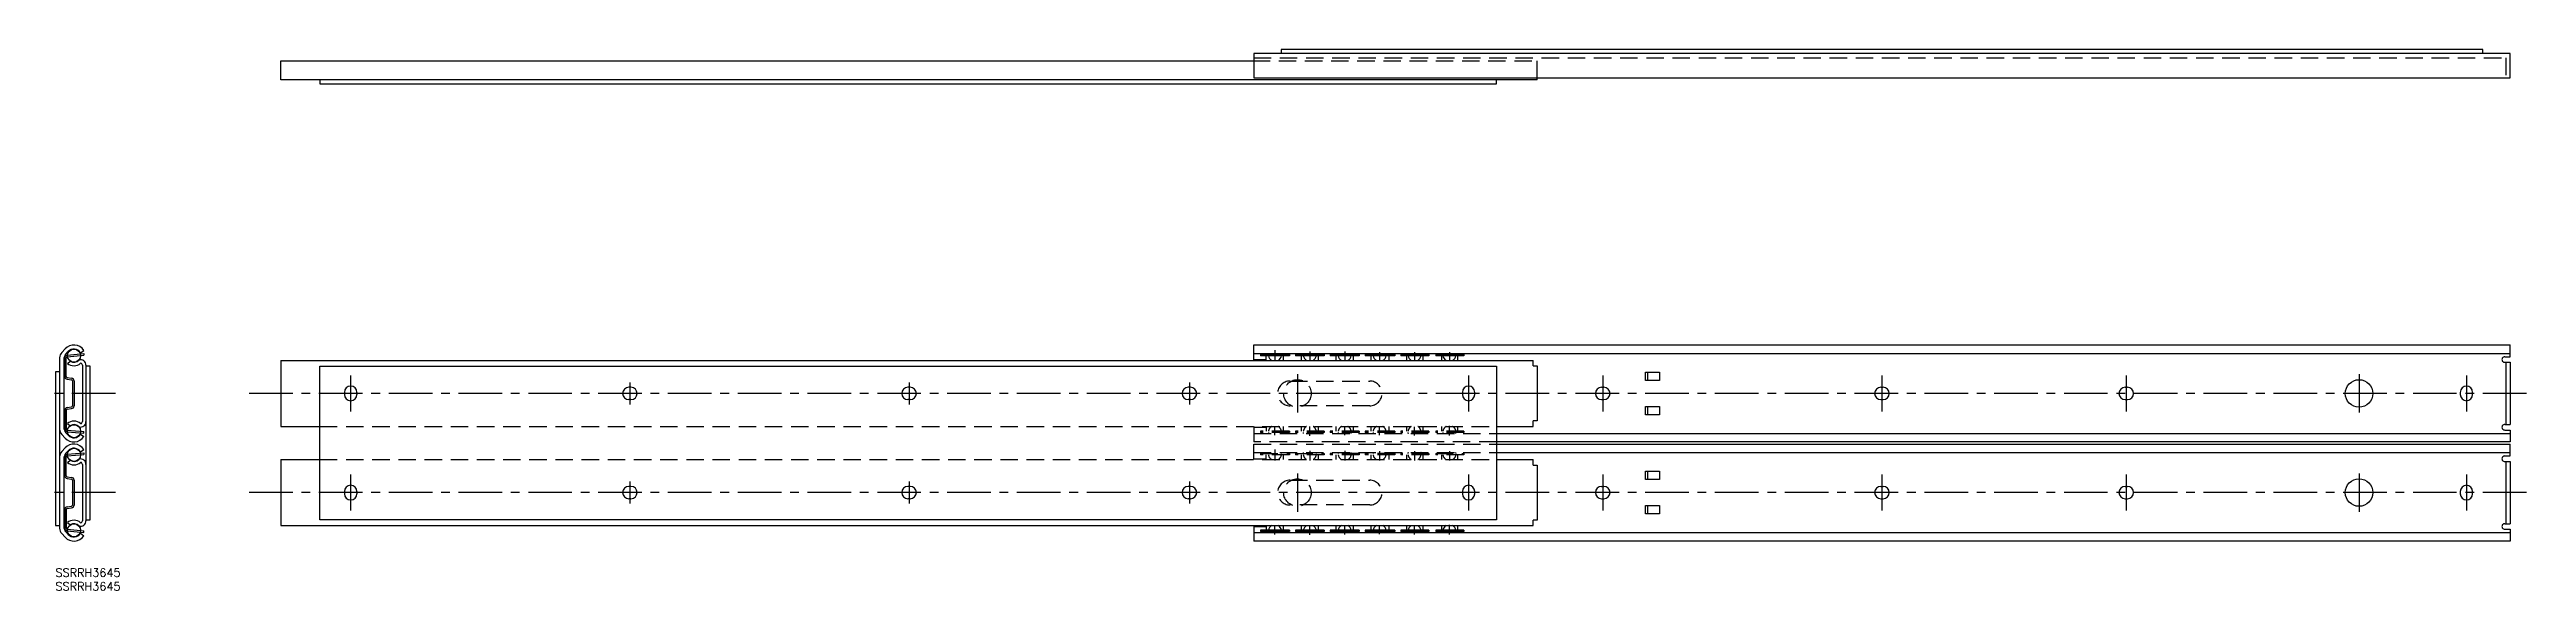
# Model space of a CAD drawing. Extents: x -2 to 899, y -8 to 189.
import ezdxf

# ---------------------------------------------------------------- set-up
doc = ezdxf.new("R2010")
doc.units = 0
doc.header["$LTSCALE"] = 0.5
doc.linetypes.add('CENTER', pattern=[50.8, 31.75, -6.35, 6.35, -6.35])
doc.linetypes.add('DASHED', pattern=[19.05, 12.7, -6.35])
for name, color, linetype in [('MSM_CENTER', 1, 'CENTER'), ('MSM_CONTINUOUS', 7, 'CONTINUOUS'), ('MSM_DASHED', 4, 'DASHED'), ('MSM_PART_NUMBER', 7, 'CONTINUOUS')]:
    doc.layers.add(name, color=color, linetype=linetype)
doc.styles.get("Standard").update_dxf_attribs({"font": 'txt.shx', "height": 3, "bigfont": 'bigfont.shx'})

# ---------------------------------------------------------------- blocks, each defined once
blk = doc.blocks.new('*U11')
at = {"layer": 'MSM_PART_NUMBER'}
blk.add_text('SSRRH3645', height=3, dxfattribs=at).set_placement((0, -3))
blk = doc.blocks.new('*U12')
at = {"layer": 'MSM_PART_NUMBER'}
blk.add_text('SSRRH3645', height=3, dxfattribs=at).set_placement((0, -8))

msp = doc.modelspace()

# ---------------------------------------------------------------- linework, layer by layer
at = {"layer": 'MSM_CENTER'}
for p, q in [((443.71, 79.45), (443.71, 75.49)), ((456.41, 78.98), (456.41, 75.49)), ((469.11, 78.98), (469.11, 75.49)), ((481.81, 78.82), (481.81, 75.49)), ((494.51, 78.82), (494.51, 75.49)), ((507.21, 78.82), (507.21, 75.49)), ((21.82, 63.75), (-2.18, 63.75)), ((899.12, 63.75), (69.85, 63.75)), ((107.39, 70.31), (107.39, 57.19)), ((208.99, 67.75), (208.99, 59.75)), ((310.59, 67.75), (310.59, 59.75)), ((412.59, 67.75), (412.59, 59.75)), ((451.89, 70.75), (451.89, 56.75)), ((514.19, 70.31), (514.19, 57.19)), ((562.99, 70.31), (562.99, 57.19)), ((664.59, 70.31), (664.59, 57.19)), ((753.49, 70.31), (753.49, 57.19)), ((838.19, 70.75), (838.19, 56.75)), ((877.29, 70.31), (877.29, 57.19)), ((443.71, 48.5), (443.71, 51.66)), ((456.41, 48.34), (456.41, 51.71)), ((469.11, 48.5), (469.11, 51.71)), ((481.81, 48.58), (481.81, 51.66)), ((494.51, 48.42), (494.51, 51.65)), ((507.21, 48.42), (507.21, 51.99)), ((443.71, 43.36), (443.71, 39.39)), ((456.41, 42.89), (456.41, 39.39)), ((469.11, 42.89), (469.11, 39.39)), ((481.81, 42.73), (481.81, 39.39)), ((494.51, 42.73), (494.51, 39.39)), ((507.21, 42.73), (507.21, 39.39)), ((21.82, 27.65), (-2.18, 27.65)), ((899.12, 27.65), (69.85, 27.65)), ((107.39, 34.21), (107.39, 21.09)), ((208.99, 31.65), (208.99, 23.65)), ((310.59, 31.65), (310.59, 23.65)), ((412.59, 31.65), (412.59, 23.65)), ((451.89, 34.65), (451.89, 20.65)), ((514.19, 34.21), (514.19, 21.09)), ((562.99, 34.21), (562.99, 21.09)), ((664.59, 34.21), (664.59, 21.09)), ((753.49, 34.21), (753.49, 21.09)), ((838.19, 34.65), (838.19, 20.65)), ((877.29, 34.21), (877.29, 21.09)), ((443.71, 12.4), (443.71, 15.56)), ((456.41, 12.25), (456.41, 15.62)), ((469.11, 12.4), (469.11, 15.62)), ((481.81, 12.48), (481.81, 15.56)), ((494.51, 12.33), (494.51, 15.56)), ((507.21, 12.33), (507.21, 15.89))]:
    msp.add_line(p, q, dxfattribs=at)
at = {"layer": 'MSM_CONTINUOUS'}
for p, q in [((81.99, 177.93), (81.99, 184.8)), ((81.99, 184.8), (435.59, 184.8)), ((893.19, 187.48), (435.99, 187.48)), ((435.99, 187.48), (435.99, 178.72)), ((883.19, 188.98), (445.99, 188.98)), ((445.99, 188.98), (445.99, 187.48)), ((883.19, 187.48), (883.19, 188.98)), ((893.19, 178.72), (893.19, 187.48)), ((539.19, 177.93), (81.99, 177.93)), ((96.19, 177.93), (96.19, 176.43)), ((96.19, 176.43), (524.34, 176.43)), ((435.99, 178.72), (893.19, 178.72)), ((524.34, 176.43), (524.34, 177.93)), ((539.19, 177.93), (539.19, 178.72)), ((435.99, 81.4), (893.19, 81.4)), ((435.99, 75.75), (435.99, 81.4)), ((893.19, 77.08), (893.19, 81.4)), ((1.5, 76.75), (1.5, 14.65)), ((2.24, 78.65), (3.51, 80.02)), ((3.02, 76.15), (3.02, 51.34)), ((3.33, 69.89), (3.33, 76.68)), ((3.77, 78.05), (4.63, 78.98)), ((3.93, 69.89), (3.93, 76.68)), ((4.24, 77.68), (10.27, 78.24)), ((4.29, 77.08), (10.33, 77.65)), ((4.34, 74.7), (5.31, 75.55)), ((9.06, 78.55), (10.3, 79.44)), ((9.78, 73.99), (9.78, 53.5)), ((10.33, 78.25), (10.33, 77.65)), ((11.05, 73.99), (11.05, 17.7)), ((12.55, 73.7), (11.05, 73.7)), ((12.55, 17.7), (12.55, 73.7)), ((81.99, 75.75), (537.64, 75.75)), ((81.99, 75.75), (81.99, 51.75)), ((96.19, 17.7), (96.19, 73.7)), ((96.19, 73.7), (524.34, 73.7)), ((435.99, 78.33), (893.19, 78.33)), ((435.99, 76.08), (440.49, 76.08)), ((438.46, 77.97), (448.96, 77.97)), ((438.46, 77.97), (438.46, 77.47)), ((448.96, 77.47), (438.46, 77.47)), ((440.49, 75.75), (440.49, 77.47)), ((446.88, 75.75), (446.88, 77.47)), ((448.96, 77.97), (448.96, 77.47)), ((451.16, 77.97), (461.66, 77.97)), ((451.16, 77.97), (451.16, 77.47)), ((461.66, 77.47), (451.16, 77.47)), ((453.23, 77.47), (453.23, 75.75)), ((459.58, 75.75), (459.58, 77.47)), ((461.66, 77.97), (461.66, 77.47)), ((474.36, 77.97), (463.86, 77.97)), ((463.86, 77.97), (463.86, 77.47)), ((474.36, 77.47), (463.86, 77.47)), ((465.93, 77.47), (465.93, 75.75)), ((472.28, 75.75), (472.28, 77.47)), ((474.36, 77.97), (474.36, 77.47)), ((487.34, 77.97), (476.56, 77.97)), ((476.56, 77.97), (476.56, 77.47)), ((487.34, 77.47), (476.56, 77.47)), ((478.63, 77.47), (478.63, 75.75)), ((485.26, 75.75), (485.26, 77.47)), ((487.34, 77.97), (487.34, 77.47)), ((489.54, 77.97), (499.76, 77.97)), ((489.54, 77.97), (489.54, 77.47)), ((499.76, 77.47), (489.54, 77.47)), ((491.61, 77.47), (491.61, 75.75)), ((497.68, 75.75), (497.68, 77.47)), ((499.76, 77.97), (499.76, 77.47)), ((502.24, 77.97), (512.46, 77.97)), ((502.24, 77.97), (502.24, 77.47)), ((512.46, 77.47), (502.24, 77.47)), ((504.31, 77.47), (504.31, 75.75)), ((510.1, 77.47), (510.1, 75.75)), ((512.46, 77.97), (512.46, 77.47)), ((524.34, 73.7), (524.34, 17.7)), ((537.64, 73.78), (537.64, 75.75)), ((537.64, 73.78), (539.19, 73.78)), ((539.19, 73.78), (539.19, 53.72)), ((891.25, 77.08), (893.19, 77.08)), ((891.25, 75.08), (893.19, 75.08)), ((891.64, 75.08), (891.64, 52.42)), ((893.19, 75.08), (893.19, 52.42)), ((1.5, 71.66), (0, 71.66)), ((0, 71.66), (0, 15.66)), ((1.5, 63.75), (1.5, 53.5)), ((4.19, 68.9), (5.79, 68.68)), ((4.27, 69.5), (5.87, 69.27)), ((6.13, 68.28), (6.13, 59.21)), ((6.73, 68.28), (6.73, 59.21)), ((11.05, 63.75), (11.05, 53.5)), ((105.14, 64.15), (105.14, 63.35)), ((109.64, 64.15), (109.64, 63.35)), ((209.39, 66), (208.59, 66)), ((310.99, 66), (310.19, 66)), ((412.99, 66), (412.19, 66)), ((511.94, 64.15), (511.94, 63.35)), ((516.44, 63.35), (516.44, 64.15)), ((562.59, 66), (563.39, 66)), ((578.59, 71.5), (583.59, 71.5)), ((578.59, 68.5), (578.59, 71.5)), ((583.59, 68.5), (578.59, 68.5)), ((579.34, 71.5), (579.34, 68.5)), ((583.59, 71.5), (583.59, 68.5)), ((664.19, 66), (664.99, 66)), ((753.09, 66), (753.89, 66)), ((875.04, 64.15), (875.04, 63.35)), ((879.54, 63.35), (879.54, 64.15)), ((3.33, 57.6), (3.33, 50.81)), ((3.93, 57.6), (3.93, 50.81)), ((4.19, 58.59), (5.79, 58.82)), ((4.27, 58), (5.87, 58.22)), ((209.39, 61.5), (208.59, 61.5)), ((310.99, 61.5), (310.19, 61.5)), ((412.99, 61.5), (412.19, 61.5)), ((562.59, 61.5), (563.39, 61.5)), ((578.59, 59), (583.59, 59)), ((578.59, 56), (578.59, 59)), ((583.59, 56), (578.59, 56)), ((579.34, 59), (579.34, 56)), ((583.59, 59), (583.59, 56)), ((664.19, 61.5), (664.99, 61.5)), ((753.09, 61.5), (753.89, 61.5)), ((2.24, 48.85), (3.51, 47.48)), ((3.77, 49.45), (4.63, 48.51)), ((4.24, 49.82), (10.27, 49.25)), ((4.29, 50.41), (10.33, 49.85)), ((4.34, 52.8), (5.31, 51.95)), ((9.06, 48.95), (10.3, 48.06)), ((10.33, 49.25), (10.33, 49.85)), ((81.99, 51.75), (96.19, 51.75)), ((524.34, 51.75), (537.64, 51.75)), ((893.19, 46.1), (524.34, 46.1)), ((524.34, 45.3), (893.19, 45.3)), ((524.54, 49.16), (893.19, 49.16)), ((537.64, 51.75), (537.64, 53.72)), ((539.19, 53.72), (537.64, 53.72)), ((891.25, 52.42), (893.19, 52.42)), ((891.25, 50.42), (893.19, 50.42)), ((893.19, 50.42), (893.19, 46.1)), ((893.19, 40.98), (893.19, 45.3)), ((2.24, 42.55), (3.51, 43.92)), ((3.02, 40.06), (3.02, 15.25)), ((3.33, 33.8), (3.33, 40.59)), ((3.77, 41.96), (4.63, 42.89)), ((3.93, 33.8), (3.93, 40.59)), ((4.24, 41.58), (10.27, 42.15)), ((4.29, 40.99), (10.33, 41.55)), ((4.34, 38.6), (5.31, 39.45)), ((9.06, 42.45), (10.3, 43.34)), ((9.78, 37.9), (9.78, 17.41)), ((10.33, 42.16), (10.33, 41.55)), ((81.99, 39.65), (96.19, 39.65)), ((81.99, 39.65), (81.99, 15.66)), ((524.34, 39.65), (537.64, 39.65)), ((524.54, 42.24), (893.19, 42.24)), ((537.64, 37.68), (537.64, 39.65)), ((537.64, 37.68), (539.19, 37.68)), ((539.19, 37.68), (539.19, 17.63)), ((891.25, 40.98), (893.19, 40.98)), ((891.25, 38.98), (893.19, 38.98)), ((891.64, 38.98), (891.64, 16.33)), ((893.19, 38.98), (893.19, 16.33)), ((1.5, 27.65), (1.5, 17.41)), ((4.19, 32.81), (5.79, 32.58)), ((4.27, 33.4), (5.87, 33.18)), ((6.13, 32.19), (6.13, 23.12)), ((6.73, 32.19), (6.73, 23.12)), ((11.05, 27.65), (11.05, 17.41)), ((105.14, 28.05), (105.14, 27.25)), ((109.64, 28.05), (109.64, 27.25)), ((209.39, 29.9), (208.59, 29.9)), ((310.99, 29.9), (310.19, 29.9)), ((412.99, 29.9), (412.19, 29.9)), ((511.94, 28.05), (511.94, 27.25)), ((516.44, 27.25), (516.44, 28.05)), ((562.59, 29.9), (563.39, 29.9)), ((578.59, 35.4), (583.59, 35.4)), ((578.59, 32.4), (578.59, 35.4)), ((583.59, 32.4), (578.59, 32.4)), ((579.34, 35.4), (579.34, 32.4)), ((583.59, 35.4), (583.59, 32.4)), ((664.19, 29.9), (664.99, 29.9)), ((753.09, 29.9), (753.89, 29.9)), ((875.04, 28.05), (875.04, 27.25)), ((879.54, 27.25), (879.54, 28.05)), ((3.33, 21.51), (3.33, 14.72)), ((3.93, 21.51), (3.93, 14.72)), ((4.19, 22.5), (5.79, 22.72)), ((4.27, 21.9), (5.87, 22.13)), ((209.39, 25.4), (208.59, 25.4)), ((310.99, 25.4), (310.19, 25.4)), ((412.99, 25.4), (412.19, 25.4)), ((562.59, 25.4), (563.39, 25.4)), ((578.59, 22.9), (583.59, 22.9)), ((578.59, 19.9), (578.59, 22.9)), ((583.59, 19.9), (578.59, 19.9)), ((579.34, 22.9), (579.34, 19.9)), ((583.59, 22.9), (583.59, 19.9)), ((664.19, 25.4), (664.99, 25.4)), ((753.09, 25.4), (753.89, 25.4)), ((0, 15.66), (1.5, 15.66)), ((2.24, 12.75), (3.51, 11.38)), ((3.77, 13.35), (4.63, 12.42)), ((4.24, 13.72), (10.27, 13.16)), ((4.29, 14.32), (10.33, 13.75)), ((4.34, 16.7), (5.31, 15.85)), ((9.06, 12.85), (10.3, 11.96)), ((10.33, 13.15), (10.33, 13.75)), ((11.05, 17.7), (12.55, 17.7)), ((81.99, 15.66), (537.64, 15.66)), ((524.34, 17.7), (96.19, 17.7)), ((435.99, 15.66), (435.99, 10)), ((435.99, 15.33), (440.49, 15.33)), ((435.99, 13.07), (893.19, 13.07)), ((893.19, 10), (435.99, 10)), ((438.46, 13.93), (438.46, 13.43)), ((448.96, 13.93), (438.46, 13.93)), ((448.96, 13.43), (438.46, 13.43)), ((440.49, 15.66), (440.49, 13.93)), ((446.88, 13.93), (446.88, 15.66)), ((448.96, 13.93), (448.96, 13.43)), ((451.16, 13.93), (451.16, 13.43)), ((461.66, 13.93), (451.16, 13.93)), ((461.66, 13.43), (451.16, 13.43)), ((453.23, 15.66), (453.23, 13.93)), ((459.58, 13.93), (459.58, 15.66)), ((461.66, 13.93), (461.66, 13.43)), ((463.86, 13.93), (463.86, 13.43)), ((474.36, 13.93), (463.86, 13.93)), ((474.36, 13.43), (463.86, 13.43)), ((465.93, 15.66), (465.93, 13.93)), ((472.28, 13.93), (472.28, 15.66)), ((474.36, 13.93), (474.36, 13.43)), ((476.56, 13.93), (476.56, 13.43)), ((487.34, 13.93), (476.56, 13.93)), ((487.34, 13.43), (476.56, 13.43)), ((478.63, 15.66), (478.63, 13.93)), ((485.26, 13.93), (485.26, 15.66)), ((487.34, 13.93), (487.34, 13.43)), ((499.76, 13.43), (489.53, 13.43)), ((489.54, 13.93), (489.54, 13.43)), ((499.76, 13.93), (489.54, 13.93)), ((491.61, 15.66), (491.61, 13.93)), ((497.68, 13.93), (497.68, 15.66)), ((499.76, 13.93), (499.76, 13.43)), ((512.46, 13.43), (502.23, 13.43)), ((502.24, 13.93), (502.24, 13.43)), ((512.46, 13.93), (502.24, 13.93)), ((504.31, 15.66), (504.31, 13.93)), ((510.1, 15.66), (510.1, 13.93)), ((512.46, 13.93), (512.46, 13.43)), ((537.64, 15.66), (537.64, 17.63)), ((539.19, 17.63), (537.64, 17.63)), ((891.25, 16.33), (893.19, 16.33)), ((891.25, 14.33), (893.19, 14.33)), ((893.19, 14.33), (893.19, 10))]:
    msp.add_line(p, q, dxfattribs=at)
for centre, radius in [((6.73, 77.5), 2.38), ((838.19, 63.75), 5), ((6.73, 50), 2.38), ((6.73, 41.4), 2.38), ((838.19, 27.65), 5), ((6.73, 13.91), 2.38)]:
    msp.add_circle(centre, radius, dxfattribs=at)
for centre, radius, start, end in [((6.68, 77.08), 4.32, 33.07207, 137.1988), ((4.29, 76.75), 2.79, 137.2012, 179.9998), ((5.81, 76.15), 2.79, 137.19641, 180.00469), ((4.33, 76.68), 1, 95.3513, 179.9995), ((4.33, 76.68), 0.4, 95.3574, 179.9987), ((6.73, 77.5), 3.68, 229.50217, 310.91789), ((6.68, 77.08), 2.8, 31.64973, 137.2015), ((6.73, 77.5), 2.41, 233.9299, 319.4979), ((9.05, 73.99), 2, 0, 104.10787), ((9.05, 73.99), 0.73, 0.01475, 82.89588), ((443.71, 77.84), 2.4, 168.2886, 176.95356), ((443.71, 77.84), 2.4, 188.92769, 240.85383), ((443.71, 77.84), 2.4, 299.14617, 351.07231), ((443.71, 77.84), 2.4, 3.04644, 11.7114), ((456.41, 77.84), 2.4, 168.2886, 176.95356), ((456.41, 77.84), 2.4, 188.92769, 240.85383), ((456.41, 77.84), 2.4, 299.14617, 351.07231), ((456.41, 77.84), 2.4, 3.04644, 11.7114), ((469.11, 77.84), 2.4, 168.2886, 176.95356), ((469.11, 77.84), 2.4, 188.92769, 240.85383), ((469.11, 77.84), 2.4, 299.14617, 351.07231), ((469.11, 77.84), 2.4, 3.04644, 11.7114), ((481.81, 77.84), 2.4, 168.2886, 176.95356), ((481.81, 77.84), 2.4, 188.92769, 240.85383), ((481.81, 77.84), 2.4, 299.14617, 351.07231), ((481.81, 77.84), 2.4, 3.04644, 11.7114), ((494.51, 77.84), 2.4, 168.2886, 176.95356), ((494.51, 77.84), 2.4, 188.92769, 240.85383), ((494.51, 77.84), 2.4, 299.14617, 351.07231), ((494.51, 77.84), 2.4, 3.04644, 11.7114), ((507.21, 77.84), 2.4, 168.2886, 176.95356), ((507.21, 77.84), 2.4, 188.92769, 240.85383), ((507.21, 77.84), 2.4, 299.14617, 351.07231), ((507.21, 77.84), 2.4, 3.04644, 11.7114), ((891.19, 76.08), 1, 86.12185, 273.87815), ((4.33, 69.89), 1, 180, 261.874), ((4.33, 69.89), 0.4, 179.9987, 261.8926), ((5.73, 68.28), 0.4, 0.0013, 81.893), ((5.73, 68.28), 1, 0, 81.8732), ((107.39, 64.15), 2.25, 0, 180), ((107.39, 63.35), 2.25, 180, 0), ((208.59, 63.75), 2.25, 90, 270), ((209.39, 63.75), 2.25, 270, 90), ((310.19, 63.75), 2.25, 90, 270), ((310.99, 63.75), 2.25, 270, 90), ((412.19, 63.75), 2.25, 90, 270), ((412.99, 63.75), 2.25, 270, 90), ((514.19, 64.15), 2.25, 0, 180), ((514.19, 63.35), 2.25, 180, 0), ((562.59, 63.75), 2.25, 90, 270), ((563.39, 63.75), 2.25, 270, 90), ((664.19, 63.75), 2.25, 90, 270), ((664.99, 63.75), 2.25, 270, 90), ((753.09, 63.75), 2.25, 90, 270), ((753.89, 63.75), 2.25, 270, 90), ((877.29, 64.15), 2.25, 0, 180), ((877.29, 63.35), 2.25, 180, 0), ((4.33, 57.6), 1, 98.126, 179.9995), ((4.33, 57.6), 0.4, 98.1052, 179.9987), ((5.73, 59.21), 0.4, 278.1054, 0.0013), ((5.73, 59.21), 1, 278.1263, 0.0005), ((4.29, 50.74), 2.79, 180, 222.8005), ((5.81, 51.34), 2.79, 180, 222.8006), ((4.33, 50.81), 1, 180, 264.6491), ((6.68, 50.41), 4.32, 222.8007, 326.9282), ((6.68, 40.99), 4.32, 33.07207, 137.1988), ((4.33, 50.81), 0.4, 179.9987, 264.6401), ((6.73, 50), 3.68, 49.08109, 130.4979), ((6.68, 50.41), 2.8, 222.7998, 328.35219), ((6.73, 50), 2.41, 40.5045, 126.0686), ((9.05, 53.5), 2, 255.88972, 0.0003), ((9.05, 53.5), 0.73, 277.1083, 0.0007), ((891.19, 51.42), 1, 86.12185, 273.87815), ((4.29, 40.66), 2.79, 137.2012, 179.9998), ((5.81, 40.06), 2.79, 137.19641, 180.00469), ((4.33, 40.59), 1, 95.3513, 179.9995), ((4.33, 40.59), 0.4, 95.3574, 179.9987), ((6.73, 41.4), 3.68, 229.50217, 310.91789), ((6.68, 40.99), 2.8, 31.64973, 137.2015), ((6.73, 41.4), 2.41, 233.9299, 319.4979), ((9.05, 37.9), 2, 0, 104.10787), ((9.05, 37.9), 0.73, 0.01475, 82.89588), ((891.19, 39.98), 1, 86.12185, 273.87815), ((4.33, 33.8), 1, 180, 261.874), ((4.33, 33.8), 0.4, 179.9987, 261.8926), ((5.73, 32.19), 0.4, 0.0013, 81.893), ((5.73, 32.19), 1, 0, 81.8732), ((107.39, 28.05), 2.25, 0, 180), ((107.39, 27.25), 2.25, 180, 0), ((208.59, 27.65), 2.25, 90, 270), ((209.39, 27.65), 2.25, 270, 90), ((310.19, 27.65), 2.25, 90, 270), ((310.99, 27.65), 2.25, 270, 90), ((412.19, 27.65), 2.25, 90, 270), ((412.99, 27.65), 2.25, 270, 90), ((514.19, 28.05), 2.25, 0, 180), ((514.19, 27.25), 2.25, 180, 0), ((562.59, 27.65), 2.25, 90, 270), ((563.39, 27.65), 2.25, 270, 90), ((664.19, 27.65), 2.25, 90, 270), ((664.99, 27.65), 2.25, 270, 90), ((753.09, 27.65), 2.25, 90, 270), ((753.89, 27.65), 2.25, 270, 90), ((877.29, 28.05), 2.25, 0, 180), ((877.29, 27.25), 2.25, 180, 0), ((4.33, 21.51), 1, 98.126, 179.9995), ((4.33, 21.51), 0.4, 98.1052, 179.9987), ((5.73, 23.12), 0.4, 278.1054, 0.0013), ((5.73, 23.12), 1, 278.1263, 0.0005), ((4.29, 14.65), 2.79, 180, 222.8005), ((5.81, 15.25), 2.79, 180, 222.8006), ((4.33, 14.72), 1, 180, 264.6491), ((6.68, 14.32), 4.32, 222.8007, 326.9282), ((4.33, 14.72), 0.4, 179.9987, 264.6401), ((6.73, 13.91), 3.68, 49.08109, 130.4979), ((6.68, 14.32), 2.8, 222.7998, 328.35219), ((6.73, 13.91), 2.41, 40.5045, 126.0686), ((9.05, 17.41), 2, 255.88972, 0.0003), ((9.05, 17.41), 0.73, 277.1083, 0.0007), ((443.71, 13.56), 2.4, 183.04647, 191.7834), ((443.71, 13.56), 2.4, 119.14619, 171.07233), ((443.71, 13.56), 2.4, 8.92767, 60.85382), ((443.71, 13.56), 2.4, 348.2166, 356.95353), ((456.41, 13.56), 2.4, 183.04647, 191.7834), ((456.41, 13.56), 2.4, 119.14618, 171.07233), ((456.41, 13.56), 2.4, 8.92767, 60.85382), ((456.41, 13.56), 2.4, 348.2166, 356.95353), ((469.11, 13.56), 2.4, 183.04647, 191.7834), ((469.11, 13.56), 2.4, 119.14618, 171.07233), ((469.11, 13.56), 2.4, 8.92767, 60.85382), ((469.11, 13.56), 2.4, 348.2166, 356.95353), ((481.81, 13.56), 2.4, 183.04647, 191.7834), ((481.81, 13.56), 2.4, 119.14618, 171.07233), ((481.81, 13.56), 2.4, 8.92767, 60.85382), ((481.81, 13.56), 2.4, 348.2166, 356.95353), ((494.51, 13.56), 2.4, 183.04647, 191.7834), ((494.51, 13.56), 2.4, 119.14618, 171.07233), ((494.51, 13.56), 2.4, 8.92767, 60.85382), ((494.51, 13.56), 2.4, 348.2166, 356.95353), ((507.21, 13.56), 2.4, 183.04647, 191.7834), ((507.21, 13.56), 2.4, 119.14618, 171.07233), ((507.21, 13.56), 2.4, 8.92767, 60.85382), ((507.21, 13.56), 2.4, 348.2166, 356.95353), ((891.19, 15.33), 1, 86.12185, 273.87815)]:
    msp.add_arc(centre, radius, start, end, dxfattribs=at)
at = {"layer": 'MSM_DASHED'}
for p, q in [((435.59, 184.8), (539.19, 184.8)), ((435.99, 185.96), (891.64, 185.96)), ((539.19, 178.72), (539.19, 184.8)), ((891.64, 185.96), (891.64, 178.72)), ((449.19, 68.25), (478.19, 68.25)), ((478.19, 59.25), (449.19, 59.25)), ((96.19, 51.75), (524.34, 51.75)), ((435.99, 51.75), (435.99, 46.1)), ((435.99, 51.42), (440.49, 51.42)), ((435.99, 49.16), (524.54, 49.16)), ((524.34, 46.1), (435.99, 46.1)), ((435.99, 45.3), (524.34, 45.3)), ((435.99, 39.65), (435.99, 45.3)), ((438.46, 50.03), (438.46, 49.53)), ((448.96, 50.03), (438.46, 50.03)), ((448.96, 49.53), (438.46, 49.53)), ((440.49, 51.75), (440.49, 50.03)), ((446.88, 50.03), (446.88, 51.75)), ((448.96, 50.03), (448.96, 49.53)), ((451.16, 50.03), (451.16, 49.53)), ((461.66, 50.03), (451.16, 50.03)), ((461.66, 49.53), (451.16, 49.53)), ((453.23, 51.75), (453.23, 50.03)), ((459.58, 50.03), (459.58, 51.75)), ((461.66, 50.03), (461.66, 49.53)), ((463.86, 50.03), (463.86, 49.53)), ((474.36, 50.03), (463.86, 50.03)), ((474.36, 49.53), (463.86, 49.53)), ((465.93, 51.75), (465.93, 50.03)), ((472.28, 50.03), (472.28, 51.75)), ((474.36, 50.03), (474.36, 49.53)), ((476.56, 50.03), (476.56, 49.53)), ((487.34, 50.03), (476.56, 50.03)), ((487.34, 49.53), (476.56, 49.53)), ((478.63, 51.75), (478.63, 50.03)), ((485.26, 50.03), (485.26, 51.75)), ((487.34, 50.03), (487.34, 49.53)), ((489.54, 50.03), (489.54, 49.53)), ((499.76, 50.03), (489.54, 50.03)), ((499.76, 49.53), (489.54, 49.53)), ((491.61, 51.75), (491.61, 50.03)), ((497.68, 50.03), (497.68, 51.75)), ((499.76, 50.03), (499.76, 49.53)), ((512.46, 49.53), (502.23, 49.53)), ((502.24, 50.03), (502.24, 49.53)), ((512.46, 50.03), (502.24, 50.03)), ((504.31, 51.75), (504.31, 50.03)), ((510.1, 51.75), (510.1, 50.03)), ((512.46, 50.03), (512.46, 49.53)), ((96.19, 39.65), (524.34, 39.65)), ((435.99, 42.24), (524.54, 42.24)), ((435.99, 39.98), (440.49, 39.98)), ((438.46, 41.88), (448.96, 41.88)), ((438.46, 41.88), (438.46, 41.38)), ((448.96, 41.38), (438.46, 41.38)), ((440.49, 39.65), (440.49, 41.38)), ((446.88, 39.65), (446.88, 41.38)), ((448.96, 41.88), (448.96, 41.38)), ((451.16, 41.88), (461.66, 41.88)), ((451.16, 41.88), (451.16, 41.38)), ((461.66, 41.38), (451.16, 41.38)), ((453.23, 41.38), (453.23, 39.65)), ((459.58, 39.65), (459.58, 41.38)), ((461.66, 41.88), (461.66, 41.38)), ((474.36, 41.88), (463.86, 41.88)), ((463.86, 41.88), (463.86, 41.38)), ((474.36, 41.38), (463.86, 41.38)), ((465.93, 41.38), (465.93, 39.65)), ((472.28, 39.65), (472.28, 41.38)), ((474.36, 41.88), (474.36, 41.38)), ((487.34, 41.88), (476.56, 41.88)), ((476.56, 41.88), (476.56, 41.38)), ((487.34, 41.38), (476.56, 41.38)), ((478.63, 41.38), (478.63, 39.65)), ((485.26, 39.65), (485.26, 41.38)), ((487.34, 41.88), (487.34, 41.38)), ((499.76, 41.88), (489.54, 41.88)), ((489.54, 41.88), (489.54, 41.38)), ((499.76, 41.38), (489.54, 41.38)), ((491.61, 41.38), (491.61, 39.65)), ((497.68, 39.65), (497.68, 41.38)), ((499.76, 41.88), (499.76, 41.38)), ((502.24, 41.88), (512.46, 41.88)), ((502.24, 41.88), (502.24, 41.38)), ((512.46, 41.38), (502.24, 41.38)), ((504.31, 41.38), (504.31, 39.65)), ((510.1, 41.38), (510.1, 39.65)), ((512.46, 41.88), (512.46, 41.38)), ((449.19, 32.15), (478.19, 32.15)), ((478.19, 23.15), (449.19, 23.15))]:
    msp.add_line(p, q, dxfattribs=at)
for centre in [(451.89, 63.75), (451.89, 27.65)]:
    msp.add_circle(centre, 5, dxfattribs=at)
for centre, radius, start, end in [((449.19, 63.75), 4.5, 90, 270), ((478.19, 63.75), 4.5, 270, 90), ((443.71, 49.65), 2.4, 183.04647, 191.7834), ((443.71, 49.65), 2.4, 119.14619, 171.07233), ((443.71, 49.65), 2.4, 8.92767, 60.85381), ((443.71, 49.65), 2.4, 348.2166, 356.95353), ((456.41, 49.65), 2.4, 183.04647, 191.7834), ((456.41, 49.65), 2.4, 119.14618, 171.07233), ((456.41, 49.65), 2.4, 8.92767, 60.85382), ((456.41, 49.65), 2.4, 348.2166, 356.95353), ((469.11, 49.65), 2.4, 183.04647, 191.7834), ((469.11, 49.65), 2.4, 119.14618, 171.07233), ((469.11, 49.65), 2.4, 8.92767, 60.85382), ((469.11, 49.65), 2.4, 348.2166, 356.95353), ((481.81, 49.65), 2.4, 183.04647, 191.7834), ((481.81, 49.65), 2.4, 119.14618, 171.07233), ((481.81, 49.65), 2.4, 8.92767, 60.85382), ((481.81, 49.65), 2.4, 348.2166, 356.95353), ((494.51, 49.65), 2.4, 183.04647, 191.7834), ((494.51, 49.65), 2.4, 119.14618, 171.07233), ((494.51, 49.65), 2.4, 8.92767, 60.85382), ((494.51, 49.65), 2.4, 348.2166, 356.95353), ((507.21, 49.65), 2.4, 183.04647, 191.7834), ((507.21, 49.65), 2.4, 119.14618, 171.07233), ((507.21, 49.65), 2.4, 8.92767, 60.85382), ((507.21, 49.65), 2.4, 348.2166, 356.95353), ((443.71, 41.75), 2.4, 168.2886, 176.95356), ((443.71, 41.75), 2.4, 188.92769, 240.85383), ((443.71, 41.75), 2.4, 299.14617, 351.07231), ((443.71, 41.75), 2.4, 3.04644, 11.7114), ((456.41, 41.75), 2.4, 168.2886, 176.95356), ((456.41, 41.75), 2.4, 188.92769, 240.85383), ((456.41, 41.75), 2.4, 299.14617, 351.07231), ((456.41, 41.75), 2.4, 3.04644, 11.7114), ((469.11, 41.75), 2.4, 168.2886, 176.95356), ((469.11, 41.75), 2.4, 188.92769, 240.85383), ((469.11, 41.75), 2.4, 299.14617, 351.07231), ((469.11, 41.75), 2.4, 3.04644, 11.7114), ((481.81, 41.75), 2.4, 168.2886, 176.95356), ((481.81, 41.75), 2.4, 188.92769, 240.85383), ((481.81, 41.75), 2.4, 299.14617, 351.07231), ((481.81, 41.75), 2.4, 3.04644, 11.7114), ((494.51, 41.75), 2.4, 168.2886, 176.95356), ((494.51, 41.75), 2.4, 188.92769, 240.85383), ((494.51, 41.75), 2.4, 299.14617, 351.07231), ((494.51, 41.75), 2.4, 3.04644, 11.7114), ((507.21, 41.75), 2.4, 168.2886, 176.95356), ((507.21, 41.75), 2.4, 188.92769, 240.85383), ((507.21, 41.75), 2.4, 299.14617, 351.07231), ((507.21, 41.75), 2.4, 3.04644, 11.7114), ((449.19, 27.65), 4.5, 90, 270), ((478.19, 27.65), 4.5, 270, 90)]:
    msp.add_arc(centre, radius, start, end, dxfattribs=at)

# ---------------------------------------------------------------- block references
at = {"layer": 'MSM_CONTINUOUS'}
for name in ['*U11', '*U12']:
    msp.add_blockref(name, (0, 0), dxfattribs=at)

doc.saveas('drawing.dxf')
